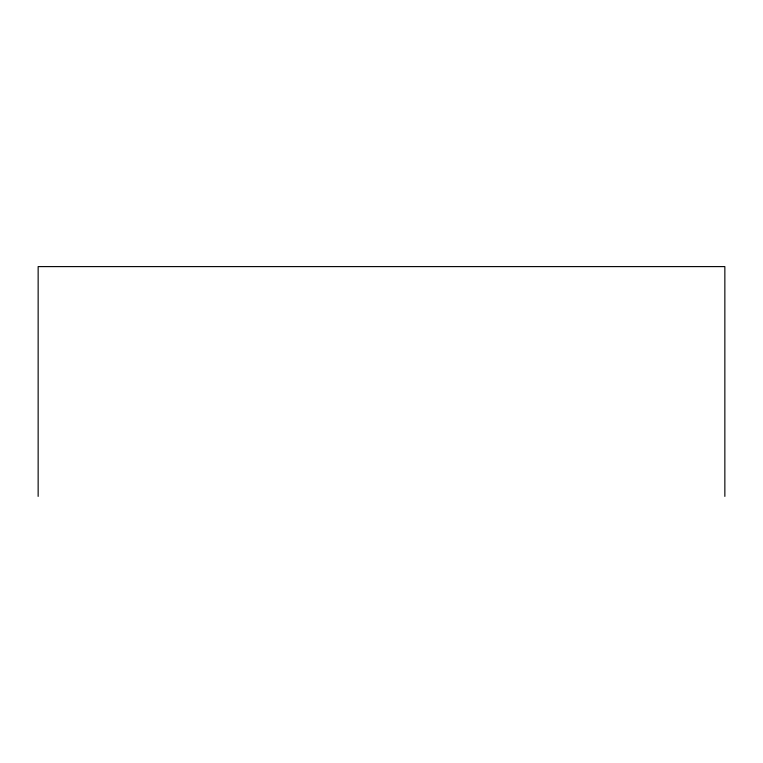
<?xml version="1.0" encoding="UTF-8"?>
<svg xmlns="http://www.w3.org/2000/svg" width="763" height="763" viewBox="0 0 763 763"><rect width="100%" height="100%" fill="white"/><g stroke="black" fill="none" stroke-linecap="round" stroke-linejoin="round"><path stroke-width="1.14" d="M724.85 496.398L724.85 266.602L38.15 266.602L38.15 496.398"/></g></svg>
